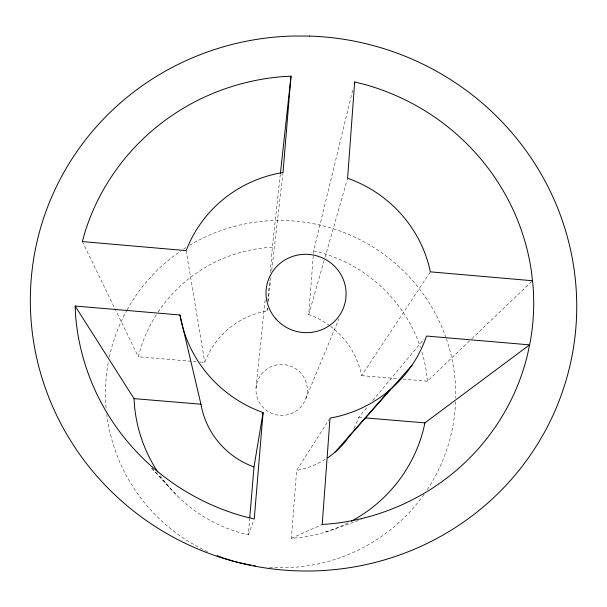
<?xml version="1.0" encoding="UTF-8"?>
<svg xmlns="http://www.w3.org/2000/svg" width="607" height="607" viewBox="0 0 607 607"><rect width="100%" height="100%" fill="white"/><g stroke="black" fill="none" stroke-linecap="round" stroke-linejoin="round"><path stroke-width="0.46" stroke-dasharray="3.04 2.28" d="M348.115 522.862A147.16 145.733 14.2 0 1 297.969 537.764L291.375 538.28L296.633 470.425L329.51 418.929M329.753 325.686A81.748 80.943 14.2 0 0 308.713 314.555L313.652 250.896L352.879 89.328M160.385 475.85A147.16 145.733 14.2 0 0 241.874 533.257L248.316 534.828L249.652 518.795M200.105 362.007L204.787 362.402A81.748 80.943 14.2 0 1 267.034 310.981L267.27 308.174M267.816 301.618L269.622 280.07M270.252 272.581L272.361 247.292L280.244 174.892M256.063 387.698L265.191 299.228M267.034 310.981L267.361 308.151M268.119 301.558L271.056 276.124M271.708 270.472L282.999 172.494M196.357 361.689L138.305 356.795L139.959 350.58A147.16 145.733 14.2 0 1 156.689 314.214M308.713 314.555L324.791 258.21M325.048 257.3L347.606 178.246M248.316 534.828L253.916 519.873M305.875 398.488A25.691 25.441 14.2 0 0 276.906 364.906A25.691 25.441 14.2 0 0 262.171 406.424A25.691 25.441 14.2 0 0 305.875 398.488L338.835 318.933M330.489 326.225A81.748 80.943 14.2 0 1 361.628 375.627L430.371 271.853M353.98 428.375A81.748 80.943 14.2 0 0 358.737 417.358L367.819 406.47M372.66 400.666L424.088 338.956M402.972 379.117L427.404 381.173L471.07 339.434M471.753 338.782L532.483 280.738M291.375 538.28L322.218 524.478M325.549 531.998L361.279 519.66M272.361 247.292L266.018 247.709A147.16 145.733 14.2 0 0 157.19 313.447M358.737 417.358L363.403 417.745M361.628 375.627L397.335 378.639M313.652 250.896L319.828 252.398A147.16 145.733 14.2 0 1 420.454 347.401M151.788 468.346L170.855 489.06M151.803 468.058L177.312 495.873M82.332 241.586L114.435 307.658M114.844 308.508L138.305 356.795M186.152 250.615L204.787 362.402M427.404 381.173L426.774 374.815A147.16 145.733 14.2 0 0 421.827 351.726M455.584 401.705A175.218 173.541 14.2 0 1 427.123 489.864M424.005 494.409A175.218 173.541 14.2 0 1 268.324 567.257M207.617 551.611A175.218 173.541 14.2 0 1 106.779 414.429M106.111 408.041A175.218 173.541 14.2 0 1 108.418 361.635M109.313 357.174A175.218 173.541 14.2 0 1 126.666 310.609M127.106 309.82A175.218 173.541 14.2 0 1 180.583 251.108M183.564 249.113A175.218 173.541 14.2 0 1 185.825 247.656M189.642 245.304A175.218 173.541 14.2 0 1 446.031 337.887M446.327 338.736A175.218 173.541 14.2 0 1 455.69 398.093M325.269 459.332A81.748 80.943 14.2 0 1 296.633 470.425"/><path stroke-width="0.91" d="M351.43 521.132A147.16 145.733 14.2 0 0 423.527 429.149L424.915 422.874L529.585 344.859L426.509 336.05A127.591 124.518 14.2 0 1 330.018 418.14L322.218 524.478L332.621 523.659A229.734 224.287 14.2 0 0 527.574 354.541L530.435 340.762A229.734 224.287 14.2 0 0 532.954 284.873L531.36 270.988A229.734 224.287 14.2 0 0 364.185 84.312L354.663 81.991L347.606 178.246A127.591 124.518 14.2 0 1 430.371 271.853L532.483 280.738M263.081 412.563L254.25 518.993L244.067 516.511A229.734 224.287 14.2 0 1 75.632 316.05L75.131 306.034L179.953 314.987A127.591 124.518 14.2 0 0 263.081 412.563L253.992 466.935L249.735 517.854M290.996 76.171L282.999 172.494A127.591 124.518 14.2 0 0 186.152 250.615L82.332 241.586L84.995 232.064A229.734 224.287 14.2 0 1 281.208 76.74L290.996 76.171L280.351 173.951M354.215 83.827L354.663 81.991M335.026 452.162L389.967 389.846M349.23 436.304L411.948 365.3M75.131 306.034L134.048 398.632L200.94 404.209A81.748 80.943 14.2 0 0 253.992 466.935M365.262 417.904L424.915 422.874M179.953 314.987L200.94 404.209M134.048 398.632L134.42 405.104A147.16 145.733 14.2 0 0 157.759 471.98M255.243 565.792A175.218 173.541 14.2 0 1 253.385 565.504M251.526 565.2A175.218 173.541 14.2 0 1 234.09 561.293M233.179 561.043A175.218 173.541 14.2 0 1 224.203 558.235M223.315 557.924A175.218 173.541 14.2 0 1 217.131 555.648M350.247 434.771A81.748 80.943 14.2 0 1 327.628 457.799M309.646 36.071L293.128 36.018A273.582 267.156 14.2 0 0 69.426 438.778A273.582 267.156 14.2 0 0 539.828 440.363A273.582 267.156 14.2 0 0 309.646 36.071M275.828 318.819A40.092 39.121 14.2 0 0 343.911 306.694A40.092 39.121 14.2 0 0 298.447 254.925A40.092 39.121 14.2 0 0 275.828 318.819"/></g></svg>
